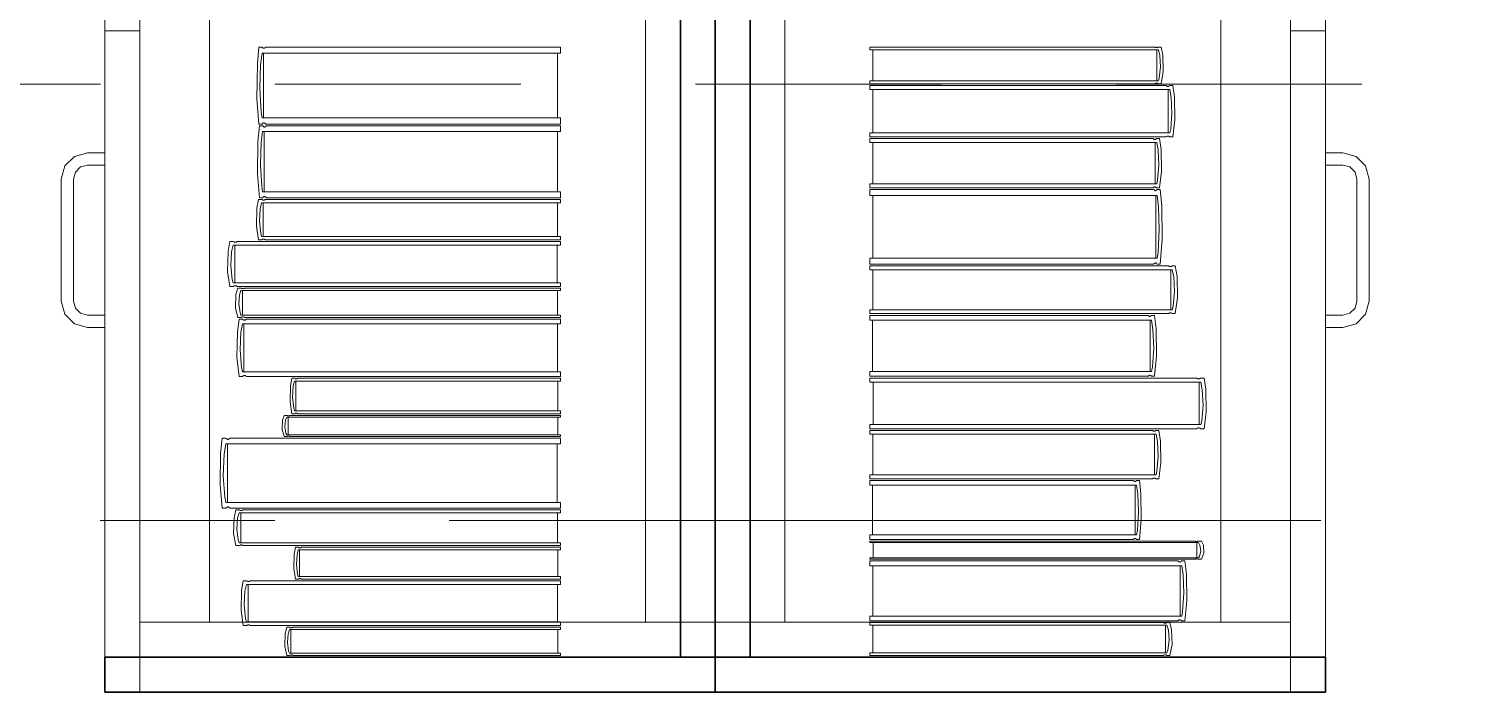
# Model space of a CAD drawing. Header units: inches. Extents: x -38 to 5698, y -33 to 92.
# Drawn here: x 105.304 to 106.133, y 29.852 to 30.232 of the extents above; entities that cross this region are included whole.
import ezdxf

# ---------------------------------------------------------------- set-up
doc = ezdxf.new("R2010")
doc.units = ezdxf.units.IN
doc.header["$MEASUREMENT"] = 0
doc.set_wipeout_variables(frame=1)
for name, pattern in [('Hidden Line', [0.195611, 0.141111, -0.0545]), ('Punto & Raya', [0.65, 0.5, -0.075, 0, -0.075]), ('Wipeout_Contour', [1, 0, -1])]:
    doc.linetypes.add(name, pattern=pattern)
for name, color, linetype in [('02 _ ARQ _ ALB _ Ejes Generales', 7, 'Continuous'), ('08 _ STR _ EXT _ 09 Vigas', 7, 'Continuous'), ('Interior - Mobiliario', 7, 'Continuous')]:
    doc.layers.add(name, color=color, linetype=linetype)

msp = doc.modelspace()

# ---------------------------------------------------------------- linework, layer by layer
at = {"layer": 'Interior - Mobiliario', "color": 175, "linetype": 'Continuous', "lineweight": 13}
for p, q in [((105.36804, 31.33165), (105.36804, 29.87165)), ((105.67804, 29.87165), (105.67804, 31.33165)), ((105.71804, 29.87165), (105.71804, 31.33165)), ((106.02804, 31.33165), (106.02804, 29.87165)), ((105.36804, 31.31165), (105.36804, 29.89165)), ((105.40804, 29.89165), (105.40804, 31.31165)), ((105.65804, 31.31165), (105.65804, 29.89165)), ((105.73804, 31.31165), (105.73804, 29.89165)), ((105.98804, 29.89165), (105.98804, 31.31165)), ((106.02804, 31.31165), (106.02804, 29.89165)), ((105.34804, 30.23065), (105.36804, 30.23065)), ((106.04804, 30.23065), (106.02804, 30.23065)), ((105.43642, 30.22127), (105.43547, 30.21158)), ((105.4383, 30.22127), (105.43642, 30.22127)), ((105.43735, 30.21112), (105.43815, 30.21774)), ((105.43815, 30.21774), (105.60938, 30.21774)), ((105.43839, 30.2211), (105.4383, 30.22127)), ((105.43861, 30.22083), (105.43839, 30.2211)), ((105.43885, 30.22065), (105.43861, 30.22083)), ((105.4391, 30.22055), (105.43885, 30.22065)), ((105.43901, 30.21774), (105.43901, 30.18062)), ((105.43935, 30.22054), (105.4391, 30.22055)), ((105.43961, 30.22062), (105.43935, 30.22054)), ((105.43985, 30.22078), (105.43961, 30.22062)), ((105.44007, 30.22104), (105.43985, 30.22078)), ((105.44021, 30.22127), (105.44007, 30.22104)), ((105.60938, 30.22127), (105.44021, 30.22127)), ((105.60765, 30.18062), (105.60765, 30.21774)), ((105.60938, 30.21774), (105.60938, 30.22127)), ((105.7867, 30.21959), (105.7867, 30.22127)), ((105.7867, 30.22127), (105.95016, 30.22127)), ((105.95216, 30.21959), (105.7867, 30.21959)), ((105.78837, 30.20191), (105.78837, 30.21959)), ((105.95016, 30.22127), (105.9503, 30.22116)), ((105.9503, 30.22116), (105.95051, 30.22104)), ((105.95051, 30.22104), (105.95074, 30.22096)), ((105.95074, 30.22096), (105.95099, 30.22092)), ((105.95099, 30.22092), (105.95123, 30.22093)), ((105.95123, 30.22093), (105.95148, 30.22098)), ((105.95132, 30.21959), (105.95132, 30.20191)), ((105.95148, 30.22098), (105.95171, 30.22106)), ((105.95171, 30.22106), (105.95192, 30.22119)), ((105.95192, 30.22119), (105.95201, 30.22127)), ((105.95201, 30.22127), (105.95383, 30.22127)), ((105.95292, 30.21644), (105.95216, 30.21959)), ((105.95383, 30.22127), (105.95474, 30.21666)), ((105.43547, 30.21158), (105.43526, 30.19182)), ((105.43691, 30.19752), (105.43735, 30.21112)), ((105.95265, 30.20351), (105.95335, 30.20996)), ((105.95335, 30.20996), (105.95292, 30.21644)), ((105.95474, 30.21666), (105.95495, 30.20725)), ((105.7867, 30.20023), (105.7867, 30.20191)), ((105.7867, 30.20191), (105.95216, 30.20191)), ((105.95016, 30.20023), (105.7867, 30.20023)), ((105.95025, 30.20031), (105.95016, 30.20023)), ((105.95046, 30.20044), (105.95025, 30.20031)), ((105.95069, 30.20053), (105.95046, 30.20044)), ((105.95093, 30.20058), (105.95069, 30.20053)), ((105.95118, 30.20058), (105.95093, 30.20058)), ((105.95142, 30.20054), (105.95118, 30.20058)), ((105.95166, 30.20046), (105.95142, 30.20054)), ((105.95187, 30.20034), (105.95166, 30.20046)), ((105.95201, 30.20023), (105.95187, 30.20034)), ((105.95383, 30.20023), (105.95201, 30.20023)), ((105.95216, 30.20191), (105.95265, 30.20351)), ((105.95495, 30.20725), (105.95383, 30.20023)), ((105.43763, 30.18398), (105.43691, 30.19752)), ((105.7867, 30.19688), (105.7867, 30.19923)), ((105.7867, 30.19923), (105.95664, 30.19923)), ((105.95871, 30.19688), (105.7867, 30.19688)), ((105.78843, 30.17214), (105.78843, 30.19688)), ((105.95664, 30.19923), (105.95678, 30.19907)), ((105.95678, 30.19907), (105.957, 30.19891)), ((105.957, 30.19891), (105.95725, 30.19879)), ((105.95725, 30.19879), (105.9575, 30.19874)), ((105.9575, 30.19874), (105.95776, 30.19875)), ((105.95776, 30.19875), (105.95801, 30.19881)), ((105.95784, 30.19688), (105.95784, 30.17214)), ((105.95801, 30.19881), (105.95825, 30.19894)), ((105.95825, 30.19894), (105.95847, 30.19912)), ((105.95847, 30.19912), (105.95856, 30.19923)), ((105.95856, 30.19923), (105.96045, 30.19923)), ((105.95951, 30.19247), (105.95871, 30.19688)), ((105.95995, 30.1834), (105.95951, 30.19247)), ((105.96045, 30.19923), (105.9614, 30.19277)), ((105.9614, 30.19277), (105.96162, 30.1796)), ((105.43526, 30.19182), (105.43642, 30.17709)), ((105.43815, 30.18062), (105.43763, 30.18398)), ((105.43676, 30.17609), (105.43582, 30.16706)), ((105.43642, 30.17709), (105.4383, 30.17709)), ((105.43864, 30.17609), (105.43676, 30.17609)), ((105.60938, 30.18062), (105.43815, 30.18062)), ((105.4383, 30.17709), (105.43844, 30.17733)), ((105.43844, 30.17733), (105.43866, 30.17758)), ((105.43874, 30.17593), (105.43864, 30.17609)), ((105.43866, 30.17758), (105.4389, 30.17775)), ((105.43895, 30.17568), (105.43874, 30.17593)), ((105.4389, 30.17775), (105.43916, 30.17783)), ((105.43919, 30.17551), (105.43895, 30.17568)), ((105.43916, 30.17783), (105.43941, 30.17782)), ((105.43944, 30.17541), (105.43919, 30.17551)), ((105.43941, 30.17782), (105.43966, 30.17772)), ((105.4397, 30.1754), (105.43944, 30.17541)), ((105.43966, 30.17772), (105.4399, 30.17753)), ((105.43995, 30.17548), (105.4397, 30.1754)), ((105.4399, 30.17753), (105.44012, 30.17726)), ((105.44019, 30.17563), (105.43995, 30.17548)), ((105.44012, 30.17726), (105.44021, 30.17709)), ((105.44041, 30.17587), (105.44019, 30.17563)), ((105.44021, 30.17709), (105.60938, 30.17709)), ((105.44055, 30.17609), (105.44041, 30.17587)), ((105.60938, 30.17609), (105.44055, 30.17609)), ((105.60938, 30.17709), (105.60938, 30.18062)), ((105.60938, 30.1728), (105.60938, 30.17609)), ((105.95923, 30.17437), (105.95995, 30.1834)), ((105.96162, 30.1796), (105.96045, 30.16978)), ((105.43582, 30.16706), (105.43561, 30.14866)), ((105.4377, 30.16663), (105.43849, 30.1728)), ((105.43849, 30.1728), (105.60938, 30.1728)), ((105.43935, 30.1728), (105.43935, 30.13822)), ((105.60766, 30.13822), (105.60766, 30.1728)), ((105.7867, 30.16978), (105.7867, 30.17214)), ((105.7867, 30.17214), (105.95871, 30.17214)), ((105.95664, 30.16978), (105.7867, 30.16978)), ((105.7867, 30.16653), (105.7867, 30.16878)), ((105.7867, 30.16878), (105.94924, 30.16878)), ((105.94924, 30.16878), (105.94938, 30.16863)), ((105.94938, 30.16863), (105.9496, 30.16847)), ((105.9496, 30.16847), (105.94983, 30.16836)), ((105.94983, 30.16836), (105.95007, 30.16831)), ((105.95007, 30.16831), (105.95031, 30.16832)), ((105.95031, 30.16832), (105.95055, 30.16838)), ((105.95055, 30.16838), (105.95078, 30.1685)), ((105.95078, 30.1685), (105.95099, 30.16867)), ((105.95099, 30.16867), (105.95109, 30.16878)), ((105.95109, 30.16878), (105.95289, 30.16878)), ((105.95289, 30.16878), (105.9538, 30.1626)), ((105.95673, 30.1699), (105.95664, 30.16978)), ((105.95695, 30.17007), (105.95673, 30.1699)), ((105.95719, 30.1702), (105.95695, 30.17007)), ((105.95744, 30.17027), (105.95719, 30.1702)), ((105.9577, 30.17027), (105.95744, 30.17027)), ((105.95795, 30.17022), (105.9577, 30.17027)), ((105.95819, 30.17011), (105.95795, 30.17022)), ((105.95842, 30.16994), (105.95819, 30.17011)), ((105.95856, 30.16978), (105.95842, 30.16994)), ((105.96045, 30.16978), (105.95856, 30.16978)), ((105.95871, 30.17214), (105.95923, 30.17437)), ((105.33804, 30.16065), (105.33054, 30.15864)), ((105.34804, 30.16065), (105.33804, 30.16065)), ((105.34804, 30.15365), (105.34804, 30.16065)), ((105.43726, 30.15396), (105.4377, 30.16663)), ((105.95123, 30.16653), (105.7867, 30.16653)), ((105.78836, 30.14287), (105.78836, 30.16653)), ((105.9504, 30.16653), (105.9504, 30.14287)), ((105.95199, 30.16231), (105.95123, 30.16653)), ((105.95242, 30.15364), (105.95199, 30.16231)), ((105.9538, 30.1626), (105.95401, 30.15001)), ((106.04804, 30.16065), (106.05804, 30.16065)), ((106.04804, 30.15365), (106.04804, 30.16065)), ((106.05804, 30.16065), (106.06554, 30.15864)), ((105.32505, 30.15315), (105.32304, 30.14565)), ((105.33054, 30.15864), (105.32505, 30.15315)), ((105.33111, 30.14965), (105.33404, 30.15258)), ((105.33404, 30.15258), (105.33804, 30.15365)), ((105.33804, 30.15365), (105.34804, 30.15365)), ((105.43798, 30.14135), (105.43726, 30.15396)), ((105.95172, 30.14501), (105.95242, 30.15364)), ((106.05804, 30.15365), (106.04804, 30.15365)), ((106.06204, 30.15258), (106.05804, 30.15365)), ((106.06497, 30.14965), (106.06204, 30.15258)), ((106.06554, 30.15864), (106.07103, 30.15315)), ((106.07103, 30.15315), (106.07304, 30.14565)), ((105.32304, 30.14565), (105.32304, 30.07565)), ((105.33004, 30.14565), (105.33111, 30.14965)), ((105.33004, 30.07565), (105.33004, 30.14565)), ((105.43561, 30.14866), (105.43676, 30.13493)), ((105.7867, 30.14062), (105.7867, 30.14287)), ((105.7867, 30.14287), (105.95123, 30.14287)), ((105.95123, 30.14287), (105.95172, 30.14501)), ((105.95401, 30.15001), (105.95289, 30.14062)), ((106.06604, 30.14565), (106.06497, 30.14965)), ((106.06604, 30.07565), (106.06604, 30.14565)), ((106.07304, 30.14565), (106.07304, 30.07565)), ((105.43618, 30.13393), (105.43523, 30.12887)), ((105.43806, 30.13393), (105.43618, 30.13393)), ((105.43676, 30.13493), (105.43864, 30.13493)), ((105.43849, 30.13822), (105.43798, 30.14135)), ((105.43815, 30.13384), (105.43806, 30.13393)), ((105.43837, 30.1337), (105.43815, 30.13384)), ((105.60938, 30.13822), (105.43849, 30.13822)), ((105.43864, 30.13493), (105.43878, 30.13515)), ((105.43878, 30.13515), (105.43901, 30.13539)), ((105.43901, 30.13539), (105.43925, 30.13554)), ((105.43925, 30.13554), (105.4395, 30.13562)), ((105.4395, 30.13562), (105.43975, 30.13561)), ((105.43975, 30.13561), (105.44, 30.13552)), ((105.43998, 30.13393), (105.43984, 30.13381)), ((105.60938, 30.13393), (105.43998, 30.13393)), ((105.44, 30.13552), (105.44024, 30.13534)), ((105.44024, 30.13534), (105.44046, 30.13509)), ((105.44046, 30.13509), (105.44055, 30.13493)), ((105.44055, 30.13493), (105.60938, 30.13493)), ((105.60938, 30.13493), (105.60938, 30.13822)), ((105.60938, 30.13208), (105.60938, 30.13393)), ((105.94924, 30.14062), (105.7867, 30.14062)), ((105.7867, 30.1362), (105.7867, 30.13962)), ((105.7867, 30.13962), (105.94954, 30.13962)), ((105.95153, 30.1362), (105.7867, 30.1362)), ((105.78836, 30.10029), (105.78836, 30.1362)), ((105.94934, 30.14073), (105.94924, 30.14062)), ((105.94955, 30.1409), (105.94934, 30.14073)), ((105.94954, 30.13962), (105.94968, 30.13939)), ((105.94977, 30.14102), (105.94955, 30.1409)), ((105.94968, 30.13939), (105.94989, 30.13914)), ((105.95001, 30.14108), (105.94977, 30.14102)), ((105.94989, 30.13914), (105.95012, 30.13898)), ((105.95026, 30.14109), (105.95001, 30.14108)), ((105.95012, 30.13898), (105.95037, 30.1389)), ((105.9505, 30.14104), (105.95026, 30.14109)), ((105.95037, 30.1389), (105.95061, 30.13891)), ((105.95073, 30.14093), (105.9505, 30.14104)), ((105.95061, 30.13891), (105.95085, 30.13901)), ((105.9507, 30.1362), (105.9507, 30.10029)), ((105.95095, 30.14077), (105.95073, 30.14093)), ((105.95085, 30.13901), (105.95108, 30.13919)), ((105.95109, 30.14062), (105.95095, 30.14077)), ((105.95108, 30.13919), (105.95129, 30.13945)), ((105.95289, 30.14062), (105.95109, 30.14062)), ((105.95129, 30.13945), (105.95138, 30.13962)), ((105.95138, 30.13962), (105.95319, 30.13962)), ((105.95229, 30.1298), (105.95153, 30.1362)), ((105.95319, 30.13962), (105.95411, 30.13024)), ((105.43523, 30.12887), (105.43501, 30.11854)), ((105.43667, 30.12152), (105.43711, 30.12863)), ((105.43711, 30.12863), (105.43791, 30.13208)), ((105.43791, 30.13208), (105.60938, 30.13208)), ((105.43861, 30.1336), (105.43837, 30.1337)), ((105.43886, 30.13355), (105.43861, 30.1336)), ((105.43877, 30.13208), (105.43877, 30.11269)), ((105.43912, 30.13355), (105.43886, 30.13355)), ((105.43937, 30.13359), (105.43912, 30.13355)), ((105.43961, 30.13368), (105.43937, 30.13359)), ((105.43984, 30.13381), (105.43961, 30.13368)), ((105.60765, 30.11269), (105.60765, 30.13208)), ((105.95272, 30.11664), (105.95229, 30.1298)), ((105.95411, 30.13024), (105.95431, 30.11113)), ((105.43501, 30.11854), (105.43618, 30.11084)), ((105.43739, 30.11444), (105.43667, 30.12152)), ((105.41968, 30.10984), (105.41865, 30.10419)), ((105.42175, 30.10984), (105.41968, 30.10984)), ((105.42185, 30.10974), (105.42175, 30.10984)), ((105.42209, 30.10958), (105.42185, 30.10974)), ((105.42235, 30.10947), (105.42209, 30.10958)), ((105.42263, 30.10942), (105.42235, 30.10947)), ((105.42291, 30.10941), (105.42263, 30.10942)), ((105.42318, 30.10946), (105.42291, 30.10941)), ((105.42345, 30.10955), (105.42318, 30.10946)), ((105.42369, 30.1097), (105.42345, 30.10955)), ((105.42385, 30.10984), (105.42369, 30.1097)), ((105.60938, 30.10984), (105.42385, 30.10984)), ((105.43618, 30.11084), (105.43806, 30.11084)), ((105.43791, 30.11269), (105.43739, 30.11444)), ((105.60938, 30.11269), (105.43791, 30.11269)), ((105.43806, 30.11084), (105.4382, 30.11096)), ((105.4382, 30.11096), (105.43843, 30.1111)), ((105.43843, 30.1111), (105.43867, 30.11118)), ((105.43867, 30.11118), (105.43892, 30.11123)), ((105.43892, 30.11123), (105.43917, 30.11122)), ((105.43917, 30.11122), (105.43942, 30.11117)), ((105.43942, 30.11117), (105.43966, 30.11107)), ((105.43966, 30.11107), (105.43988, 30.11093)), ((105.43988, 30.11093), (105.43998, 30.11084)), ((105.43998, 30.11084), (105.60938, 30.11084)), ((105.60938, 30.11084), (105.60938, 30.11269)), ((105.60938, 30.10778), (105.60938, 30.10984)), ((105.95202, 30.10354), (105.95272, 30.11664)), ((105.95431, 30.11113), (105.95319, 30.09687)), ((105.41865, 30.10419), (105.41841, 30.09268)), ((105.42023, 30.096), (105.42071, 30.10392)), ((105.42071, 30.10392), (105.42158, 30.10778)), ((105.42158, 30.10778), (105.60938, 30.10778)), ((105.42253, 30.10778), (105.42253, 30.08616)), ((105.60749, 30.08616), (105.60749, 30.10778)), ((105.95153, 30.10029), (105.95202, 30.10354)), ((105.41841, 30.09268), (105.41968, 30.0841)), ((105.42102, 30.08811), (105.42023, 30.096)), ((105.7867, 30.09687), (105.7867, 30.10029)), ((105.7867, 30.10029), (105.95153, 30.10029)), ((105.94954, 30.09687), (105.7867, 30.09687)), ((105.7867, 30.09368), (105.7867, 30.09587)), ((105.7867, 30.09587), (105.95805, 30.09587)), ((105.96014, 30.09368), (105.7867, 30.09368)), ((105.78845, 30.07069), (105.78845, 30.09368)), ((105.94963, 30.09704), (105.94954, 30.09687)), ((105.94984, 30.0973), (105.94963, 30.09704)), ((105.95007, 30.09748), (105.94984, 30.0973)), ((105.95031, 30.09758), (105.95007, 30.09748)), ((105.95056, 30.09759), (105.95031, 30.09758)), ((105.9508, 30.09751), (105.95056, 30.09759)), ((105.95103, 30.09735), (105.9508, 30.09751)), ((105.95125, 30.0971), (105.95103, 30.09735)), ((105.95138, 30.09687), (105.95125, 30.0971)), ((105.95319, 30.09687), (105.95138, 30.09687)), ((105.95805, 30.09587), (105.9582, 30.09573)), ((105.9582, 30.09573), (105.95842, 30.09557)), ((105.95842, 30.09557), (105.95867, 30.09547)), ((105.95867, 30.09547), (105.95892, 30.09542)), ((105.95892, 30.09542), (105.95918, 30.09542)), ((105.95918, 30.09542), (105.95943, 30.09549)), ((105.95927, 30.09368), (105.95927, 30.07069)), ((105.95943, 30.09549), (105.95967, 30.0956)), ((105.95967, 30.0956), (105.9599, 30.09577)), ((105.9599, 30.09577), (105.95999, 30.09587)), ((105.95999, 30.09587), (105.9619, 30.09587)), ((105.96095, 30.08958), (105.96014, 30.09368)), ((105.9619, 30.09587), (105.96286, 30.08987)), ((105.42158, 30.08616), (105.42102, 30.08811)), ((105.60938, 30.08616), (105.42158, 30.08616)), ((105.42175, 30.0841), (105.4219, 30.08424)), ((105.4219, 30.08424), (105.42215, 30.08438)), ((105.42215, 30.08438), (105.42241, 30.08448)), ((105.42241, 30.08448), (105.42269, 30.08453)), ((105.42269, 30.08453), (105.42297, 30.08452)), ((105.42297, 30.08452), (105.42324, 30.08446)), ((105.42324, 30.08446), (105.4235, 30.08435)), ((105.4235, 30.08435), (105.42374, 30.0842)), ((105.42374, 30.0842), (105.42385, 30.0841)), ((105.60938, 30.0841), (105.60938, 30.08616)), ((105.9614, 30.08116), (105.96095, 30.08958)), ((105.96286, 30.08987), (105.96307, 30.07763)), ((105.41968, 30.0841), (105.42175, 30.0841)), ((105.42321, 30.07942), (105.42298, 30.07192)), ((105.42423, 30.0831), (105.42321, 30.07942)), ((105.42385, 30.0841), (105.60938, 30.0841)), ((105.42624, 30.0831), (105.42423, 30.0831)), ((105.42476, 30.07409), (105.42523, 30.07925)), ((105.42523, 30.07925), (105.42608, 30.08176)), ((105.42608, 30.08176), (105.60938, 30.08176)), ((105.42634, 30.08303), (105.42624, 30.0831)), ((105.42658, 30.08293), (105.42634, 30.08303)), ((105.42683, 30.08286), (105.42658, 30.08293)), ((105.4271, 30.08282), (105.42683, 30.08286)), ((105.427, 30.08176), (105.427, 30.06767)), ((105.42737, 30.08282), (105.4271, 30.08282)), ((105.42764, 30.08285), (105.42737, 30.08282)), ((105.4279, 30.08291), (105.42764, 30.08285)), ((105.42814, 30.08301), (105.4279, 30.08291)), ((105.42829, 30.0831), (105.42814, 30.08301)), ((105.60938, 30.0831), (105.42829, 30.0831)), ((105.60753, 30.06767), (105.60753, 30.08176)), ((105.60938, 30.08176), (105.60938, 30.0831)), ((105.96066, 30.07276), (105.9614, 30.08116)), ((105.96307, 30.07763), (105.9619, 30.0685)), ((105.32304, 30.07565), (105.32505, 30.06815)), ((105.32505, 30.06815), (105.33054, 30.06266)), ((105.33111, 30.07165), (105.33004, 30.07565)), ((105.33404, 30.06872), (105.33111, 30.07165)), ((105.33804, 30.06765), (105.33404, 30.06872)), ((105.34804, 30.06765), (105.33804, 30.06765)), ((105.34804, 30.06065), (105.34804, 30.06765)), ((105.42298, 30.07192), (105.42423, 30.06633)), ((105.42553, 30.06895), (105.42476, 30.07409)), ((105.42608, 30.06767), (105.42553, 30.06895)), ((105.60938, 30.06767), (105.42608, 30.06767)), ((105.60938, 30.06633), (105.60938, 30.06767)), ((105.7867, 30.0685), (105.7867, 30.07069)), ((105.7867, 30.07069), (105.96014, 30.07069)), ((105.95805, 30.0685), (105.7867, 30.0685)), ((105.95815, 30.0686), (105.95805, 30.0685)), ((105.95837, 30.06877), (105.95815, 30.0686)), ((105.95861, 30.06888), (105.95837, 30.06877)), ((105.95886, 30.06895), (105.95861, 30.06888)), ((105.95912, 30.06895), (105.95886, 30.06895)), ((105.95938, 30.0689), (105.95912, 30.06895)), ((105.95962, 30.0688), (105.95938, 30.0689)), ((105.95985, 30.06864), (105.95962, 30.0688)), ((105.95999, 30.0685), (105.95985, 30.06864)), ((105.9619, 30.0685), (105.95999, 30.0685)), ((105.96014, 30.07069), (105.96066, 30.07276)), ((106.04804, 30.06765), (106.05804, 30.06765)), ((106.04804, 30.06065), (106.04804, 30.06765)), ((106.05804, 30.06765), (106.06204, 30.06872)), ((106.06204, 30.06872), (106.06497, 30.07165)), ((106.06497, 30.07165), (106.06604, 30.07565)), ((106.07103, 30.06815), (106.06554, 30.06266)), ((106.07304, 30.07565), (106.07103, 30.06815)), ((105.33054, 30.06266), (105.33804, 30.06065)), ((105.33804, 30.06065), (105.34804, 30.06065)), ((105.42504, 30.06533), (105.42403, 30.05814)), ((105.42423, 30.06633), (105.42624, 30.06633)), ((105.42705, 30.06533), (105.42504, 30.06533)), ((105.42604, 30.0578), (105.42688, 30.06271)), ((105.42624, 30.06633), (105.42639, 30.06642)), ((105.42639, 30.06642), (105.42663, 30.06652)), ((105.42663, 30.06652), (105.42689, 30.06658)), ((105.42688, 30.06271), (105.60938, 30.06271)), ((105.42689, 30.06658), (105.42716, 30.06661)), ((105.42715, 30.06521), (105.42705, 30.06533)), ((105.42738, 30.06501), (105.42715, 30.06521)), ((105.42716, 30.06661), (105.42743, 30.06661)), ((105.42763, 30.06487), (105.42738, 30.06501)), ((105.42743, 30.06661), (105.4277, 30.06657)), ((105.4279, 30.06479), (105.42763, 30.06487)), ((105.4277, 30.06657), (105.42795, 30.0665)), ((105.42781, 30.06271), (105.42781, 30.03516)), ((105.42817, 30.06478), (105.4279, 30.06479)), ((105.42795, 30.0665), (105.42819, 30.0664)), ((105.42844, 30.06484), (105.42817, 30.06478)), ((105.42819, 30.0664), (105.42829, 30.06633)), ((105.42829, 30.06633), (105.60938, 30.06633)), ((105.4287, 30.06497), (105.42844, 30.06484)), ((105.42894, 30.06516), (105.4287, 30.06497)), ((105.42909, 30.06533), (105.42894, 30.06516)), ((105.60938, 30.06533), (105.42909, 30.06533)), ((105.60754, 30.03516), (105.60754, 30.06271)), ((105.60938, 30.06271), (105.60938, 30.06533)), ((105.7867, 30.0647), (105.7867, 30.0675)), ((105.7867, 30.0675), (105.94636, 30.0675)), ((105.94831, 30.0647), (105.7867, 30.0647)), ((105.78833, 30.03538), (105.78833, 30.0647)), ((105.94636, 30.0675), (105.94649, 30.06731)), ((105.94649, 30.06731), (105.94671, 30.06711)), ((105.94671, 30.06711), (105.94693, 30.06698)), ((105.94693, 30.06698), (105.94717, 30.06691)), ((105.94717, 30.06691), (105.94741, 30.06692)), ((105.94741, 30.06692), (105.94765, 30.067)), ((105.94749, 30.0647), (105.94749, 30.03538)), ((105.94765, 30.067), (105.94787, 30.06715)), ((105.94787, 30.06715), (105.94808, 30.06736)), ((105.94808, 30.06736), (105.94817, 30.0675)), ((105.94817, 30.0675), (105.94994, 30.0675)), ((105.94906, 30.05947), (105.94831, 30.0647)), ((105.94948, 30.04873), (105.94906, 30.05947)), ((105.94994, 30.0675), (105.95084, 30.05984)), ((105.95084, 30.05984), (105.95104, 30.04423)), ((106.05804, 30.06065), (106.04804, 30.06065)), ((106.06554, 30.06266), (106.05804, 30.06065)), ((105.42403, 30.05814), (105.4238, 30.04347)), ((105.42557, 30.0477), (105.42604, 30.0578)), ((105.4238, 30.04347), (105.42504, 30.03253)), ((105.42634, 30.03765), (105.42557, 30.0477)), ((105.9488, 30.03803), (105.94948, 30.04873)), ((105.95104, 30.04423), (105.94994, 30.03259)), ((105.42688, 30.03516), (105.42634, 30.03765)), ((105.60938, 30.03516), (105.42688, 30.03516)), ((105.60938, 30.03253), (105.60938, 30.03516)), ((105.7867, 30.03259), (105.7867, 30.03538)), ((105.7867, 30.03538), (105.94831, 30.03538)), ((105.94831, 30.03538), (105.9488, 30.03803)), ((105.42504, 30.03253), (105.42705, 30.03253)), ((105.42705, 30.03253), (105.4272, 30.03271)), ((105.4272, 30.03271), (105.42744, 30.0329)), ((105.42744, 30.0329), (105.42769, 30.03302)), ((105.42769, 30.03302), (105.42796, 30.03308)), ((105.42796, 30.03308), (105.42823, 30.03307)), ((105.42823, 30.03307), (105.4285, 30.033)), ((105.4285, 30.033), (105.42875, 30.03286)), ((105.42875, 30.03286), (105.42898, 30.03266)), ((105.42898, 30.03266), (105.42909, 30.03253)), ((105.42909, 30.03253), (105.60938, 30.03253)), ((105.45443, 30.02706), (105.45423, 30.01795)), ((105.45527, 30.03153), (105.45443, 30.02706)), ((105.45694, 30.03153), (105.45527, 30.03153)), ((105.45571, 30.02058), (105.4561, 30.02685)), ((105.4561, 30.02685), (105.45681, 30.0299)), ((105.45681, 30.0299), (105.60938, 30.0299)), ((105.45703, 30.03145), (105.45694, 30.03153)), ((105.45722, 30.03133), (105.45703, 30.03145)), ((105.45744, 30.03124), (105.45722, 30.03133)), ((105.45766, 30.0312), (105.45744, 30.03124)), ((105.45758, 30.0299), (105.45758, 30.01279)), ((105.45789, 30.03119), (105.45766, 30.0312)), ((105.45811, 30.03123), (105.45789, 30.03119)), ((105.45833, 30.03131), (105.45811, 30.03123)), ((105.45852, 30.03142), (105.45833, 30.03131)), ((105.45865, 30.03153), (105.45852, 30.03142)), ((105.60938, 30.03153), (105.45865, 30.03153)), ((105.60784, 30.01279), (105.60784, 30.0299)), ((105.60938, 30.0299), (105.60938, 30.03153)), ((105.94636, 30.03259), (105.7867, 30.03259)), ((105.7867, 30.02927), (105.7867, 30.03159)), ((105.7867, 30.03159), (105.97419, 30.03159)), ((105.97648, 30.02927), (105.7867, 30.02927)), ((105.78861, 30.0049), (105.78861, 30.02927)), ((105.94645, 30.03272), (105.94636, 30.03259)), ((105.94666, 30.03293), (105.94645, 30.03272)), ((105.94688, 30.03308), (105.94666, 30.03293)), ((105.94712, 30.03316), (105.94688, 30.03308)), ((105.94736, 30.03317), (105.94712, 30.03316)), ((105.9476, 30.03311), (105.94736, 30.03317)), ((105.94782, 30.03297), (105.9476, 30.03311)), ((105.94803, 30.03277), (105.94782, 30.03297)), ((105.94817, 30.03259), (105.94803, 30.03277)), ((105.94994, 30.03259), (105.94817, 30.03259)), ((105.97419, 30.03159), (105.97435, 30.03143)), ((105.97435, 30.03143), (105.97459, 30.03127)), ((105.97459, 30.03127), (105.97486, 30.03115)), ((105.97486, 30.03115), (105.97514, 30.0311)), ((105.97514, 30.0311), (105.97542, 30.03111)), ((105.97542, 30.03111), (105.9757, 30.03117)), ((105.97552, 30.02927), (105.97552, 30.0049)), ((105.9757, 30.03117), (105.97596, 30.0313)), ((105.97596, 30.0313), (105.97621, 30.03147)), ((105.97621, 30.03147), (105.97631, 30.03159)), ((105.97631, 30.03159), (105.9784, 30.03159)), ((105.97736, 30.02492), (105.97648, 30.02927)), ((105.9784, 30.03159), (105.97944, 30.02523)), ((105.45423, 30.01795), (105.45527, 30.01116)), ((105.45635, 30.01433), (105.45571, 30.02058)), ((105.97785, 30.016), (105.97736, 30.02492)), ((105.97944, 30.02523), (105.97968, 30.01226)), ((105.45076, 30.01016), (105.44989, 30.00751)), ((105.45248, 30.01016), (105.45076, 30.01016)), ((105.45257, 30.01011), (105.45248, 30.01016)), ((105.45277, 30.01004), (105.45257, 30.01011)), ((105.45299, 30.00998), (105.45277, 30.01004)), ((105.45322, 30.00996), (105.45299, 30.00998)), ((105.45345, 30.00995), (105.45322, 30.00996)), ((105.45368, 30.00998), (105.45345, 30.00995)), ((105.4539, 30.01002), (105.45368, 30.00998)), ((105.45411, 30.01009), (105.4539, 30.01002)), ((105.45424, 30.01016), (105.45411, 30.01009)), ((105.60938, 30.01016), (105.45424, 30.01016)), ((105.45527, 30.01116), (105.45694, 30.01116)), ((105.45681, 30.01279), (105.45635, 30.01433)), ((105.60938, 30.01279), (105.45681, 30.01279)), ((105.45694, 30.01116), (105.45707, 30.01126)), ((105.45707, 30.01126), (105.45727, 30.01138)), ((105.45727, 30.01138), (105.45748, 30.01146)), ((105.45748, 30.01146), (105.45771, 30.0115)), ((105.45771, 30.0115), (105.45794, 30.01149)), ((105.45794, 30.01149), (105.45816, 30.01144)), ((105.45816, 30.01144), (105.45837, 30.01136)), ((105.45837, 30.01136), (105.45856, 30.01123)), ((105.45856, 30.01123), (105.45865, 30.01116)), ((105.45865, 30.01116), (105.60938, 30.01116)), ((105.60938, 30.01116), (105.60938, 30.01279)), ((105.60938, 30.00919), (105.60938, 30.01016)), ((105.97705, 30.0071), (105.97785, 30.016)), ((105.97968, 30.01226), (105.9784, 30.00258)), ((105.44989, 30.00751), (105.44969, 30.00213)), ((105.44969, 30.00213), (105.45076, 29.99812)), ((105.45121, 30.00368), (105.45161, 30.00739)), ((105.45187, 29.99999), (105.45121, 30.00368)), ((105.45161, 30.00739), (105.45234, 30.00919)), ((105.45234, 30.00919), (105.60938, 30.00919)), ((105.45314, 30.00919), (105.45314, 29.99908)), ((105.6078, 29.99908), (105.6078, 30.00919)), ((105.7867, 30.00258), (105.7867, 30.0049)), ((105.7867, 30.0049), (105.97648, 30.0049)), ((105.97419, 30.00258), (105.7867, 30.00258)), ((105.7867, 29.99937), (105.7867, 30.00158)), ((105.7867, 30.00158), (105.94887, 30.00158)), ((105.94887, 30.00158), (105.94901, 30.00144)), ((105.94901, 30.00144), (105.94922, 30.00128)), ((105.94922, 30.00128), (105.94945, 30.00117)), ((105.95018, 30.00119), (105.95041, 30.00131)), ((105.95041, 30.00131), (105.95062, 30.00148)), ((105.95062, 30.00148), (105.95071, 30.00158)), ((105.95071, 30.00158), (105.95251, 30.00158)), ((105.95251, 30.00158), (105.95342, 29.9955)), ((105.9743, 30.0027), (105.97419, 30.00258)), ((105.97454, 30.00287), (105.9743, 30.0027)), ((105.9748, 30.003), (105.97454, 30.00287)), ((105.97508, 30.00306), (105.9748, 30.003)), ((105.97536, 30.00307), (105.97508, 30.00306)), ((105.97564, 30.00302), (105.97536, 30.00307)), ((105.97591, 30.00291), (105.97564, 30.00302)), ((105.97615, 30.00274), (105.97591, 30.00291)), ((105.97631, 30.00258), (105.97615, 30.00274)), ((105.9784, 30.00258), (105.97631, 30.00258)), ((105.97648, 30.0049), (105.97705, 30.0071)), ((105.41537, 29.99712), (105.41431, 29.98833)), ((105.41748, 29.99712), (105.41537, 29.99712)), ((105.41642, 29.98791), (105.41731, 29.99391)), ((105.41731, 29.99391), (105.60938, 29.99391)), ((105.41759, 29.99696), (105.41748, 29.99712)), ((105.41783, 29.99672), (105.41759, 29.99696)), ((105.4181, 29.99655), (105.41783, 29.99672)), ((105.41838, 29.99646), (105.4181, 29.99655)), ((105.41828, 29.99391), (105.41828, 29.96027)), ((105.41867, 29.99645), (105.41838, 29.99646)), ((105.41895, 29.99652), (105.41867, 29.99645)), ((105.41922, 29.99667), (105.41895, 29.99652)), ((105.41947, 29.9969), (105.41922, 29.99667)), ((105.41963, 29.99712), (105.41947, 29.9969)), ((105.60938, 29.99712), (105.41963, 29.99712)), ((105.45076, 29.99812), (105.45248, 29.99812)), ((105.45234, 29.99908), (105.45187, 29.99999)), ((105.60938, 29.99908), (105.45234, 29.99908)), ((105.45248, 29.99812), (105.45261, 29.99818)), ((105.45261, 29.99818), (105.45282, 29.99825)), ((105.45282, 29.99825), (105.45304, 29.9983)), ((105.45304, 29.9983), (105.45327, 29.99832)), ((105.45327, 29.99832), (105.4535, 29.99832)), ((105.4535, 29.99832), (105.45373, 29.99829)), ((105.45373, 29.99829), (105.45395, 29.99824)), ((105.45395, 29.99824), (105.45415, 29.99816)), ((105.45415, 29.99816), (105.45424, 29.99812)), ((105.45424, 29.99812), (105.60938, 29.99812)), ((105.60744, 29.96027), (105.60744, 29.99391)), ((105.60938, 29.99812), (105.60938, 29.99908)), ((105.60938, 29.99391), (105.60938, 29.99712)), ((105.95085, 29.99937), (105.7867, 29.99937)), ((105.78835, 29.97607), (105.78835, 29.99937)), ((105.94945, 30.00117), (105.94969, 30.00112)), ((105.94969, 30.00112), (105.94994, 30.00113)), ((105.94994, 30.00113), (105.95018, 30.00119)), ((105.95002, 29.99937), (105.95002, 29.97607)), ((105.95161, 29.99521), (105.95085, 29.99937)), ((105.95204, 29.98667), (105.95161, 29.99521)), ((105.95342, 29.9955), (105.95362, 29.9831)), ((105.41431, 29.98833), (105.41407, 29.97042)), ((105.41593, 29.97559), (105.41642, 29.98791)), ((105.95134, 29.97817), (105.95204, 29.98667)), ((105.95085, 29.97607), (105.95134, 29.97817)), ((105.95362, 29.9831), (105.95251, 29.97385)), ((105.41407, 29.97042), (105.41537, 29.95706)), ((105.41674, 29.96331), (105.41593, 29.97559)), ((105.7867, 29.97385), (105.7867, 29.97607)), ((105.7867, 29.97607), (105.95085, 29.97607)), ((105.94887, 29.97385), (105.7867, 29.97385)), ((105.7867, 29.97015), (105.7867, 29.97285)), ((105.7867, 29.97285), (105.93787, 29.97285)), ((105.93972, 29.97015), (105.7867, 29.97015)), ((105.78824, 29.94184), (105.78824, 29.97015)), ((105.93787, 29.97285), (105.938, 29.97267)), ((105.938, 29.97267), (105.9382, 29.97247)), ((105.9382, 29.97247), (105.93841, 29.97235)), ((105.93841, 29.97235), (105.93864, 29.97228)), ((105.93864, 29.97228), (105.93887, 29.97229)), ((105.93887, 29.97229), (105.93909, 29.97237)), ((105.93894, 29.97015), (105.93894, 29.94184)), ((105.93909, 29.97237), (105.9393, 29.97251)), ((105.9393, 29.97251), (105.9395, 29.97272)), ((105.9395, 29.97272), (105.93958, 29.97285)), ((105.93958, 29.97285), (105.94126, 29.97285)), ((105.94043, 29.9651), (105.93972, 29.97015)), ((105.94126, 29.97285), (105.94211, 29.96546)), ((105.94896, 29.97396), (105.94887, 29.97385)), ((105.94917, 29.97412), (105.94896, 29.97396)), ((105.9494, 29.97424), (105.94917, 29.97412)), ((105.94964, 29.97431), (105.9494, 29.97424)), ((105.94989, 29.97431), (105.94964, 29.97431)), ((105.95013, 29.97426), (105.94989, 29.97431)), ((105.95036, 29.97416), (105.95013, 29.97426)), ((105.95057, 29.974), (105.95036, 29.97416)), ((105.95071, 29.97385), (105.95057, 29.974)), ((105.95251, 29.97385), (105.95071, 29.97385)), ((105.41731, 29.96027), (105.41674, 29.96331)), ((105.60938, 29.96027), (105.41731, 29.96027)), ((105.60938, 29.95706), (105.60938, 29.96027)), ((105.94082, 29.95473), (105.94043, 29.9651)), ((105.94211, 29.96546), (105.9423, 29.95038)), ((105.41537, 29.95706), (105.41748, 29.95706)), ((105.41748, 29.95706), (105.41764, 29.95728)), ((105.41764, 29.95728), (105.41789, 29.95751)), ((105.41789, 29.95751), (105.41816, 29.95766)), ((105.41816, 29.95766), (105.41844, 29.95773)), ((105.41844, 29.95773), (105.41873, 29.95772)), ((105.41873, 29.95772), (105.41901, 29.95763)), ((105.41901, 29.95763), (105.41928, 29.95746)), ((105.41928, 29.95746), (105.41952, 29.95722)), ((105.41952, 29.95722), (105.41963, 29.95706)), ((105.41963, 29.95706), (105.60938, 29.95706)), ((105.42212, 29.95158), (105.42189, 29.94243)), ((105.42314, 29.95606), (105.42212, 29.95158)), ((105.42517, 29.95606), (105.42314, 29.95606)), ((105.42415, 29.95136), (105.425, 29.95443)), ((105.425, 29.95443), (105.60938, 29.95443)), ((105.42527, 29.95598), (105.42517, 29.95606)), ((105.42551, 29.95586), (105.42527, 29.95598)), ((105.42576, 29.95577), (105.42551, 29.95586)), ((105.42603, 29.95573), (105.42576, 29.95577)), ((105.42594, 29.95443), (105.42594, 29.93725)), ((105.42631, 29.95572), (105.42603, 29.95573)), ((105.42658, 29.95576), (105.42631, 29.95572)), ((105.42684, 29.95584), (105.42658, 29.95576)), ((105.42708, 29.95595), (105.42684, 29.95584)), ((105.42723, 29.95606), (105.42708, 29.95595)), ((105.60938, 29.95606), (105.42723, 29.95606)), ((105.60752, 29.93725), (105.60752, 29.95443)), ((105.60938, 29.95443), (105.60938, 29.95606)), ((105.94018, 29.9444), (105.94082, 29.95473)), ((105.42367, 29.94507), (105.42415, 29.95136)), ((105.42445, 29.9388), (105.42367, 29.94507)), ((105.93972, 29.94184), (105.94018, 29.9444)), ((105.9423, 29.95038), (105.94126, 29.93914)), ((105.42189, 29.94243), (105.42314, 29.93561)), ((105.42314, 29.93561), (105.42517, 29.93561)), ((105.425, 29.93725), (105.42445, 29.9388)), ((105.60938, 29.93725), (105.425, 29.93725)), ((105.42517, 29.93561), (105.42532, 29.93572)), ((105.42532, 29.93572), (105.42556, 29.93584)), ((105.42556, 29.93584), (105.42582, 29.93592)), ((105.42582, 29.93592), (105.42609, 29.93596)), ((105.42609, 29.93596), (105.42637, 29.93595)), ((105.42637, 29.93595), (105.42664, 29.9359)), ((105.42664, 29.9359), (105.42689, 29.93582)), ((105.42689, 29.93582), (105.42713, 29.93569)), ((105.42713, 29.93569), (105.42723, 29.93561)), ((105.42723, 29.93561), (105.60938, 29.93561)), ((105.60938, 29.93561), (105.60938, 29.93725)), ((105.7867, 29.93914), (105.7867, 29.94184)), ((105.7867, 29.94184), (105.93972, 29.94184)), ((105.93787, 29.93914), (105.7867, 29.93914)), ((105.7867, 29.93731), (105.7867, 29.93814)), ((105.7867, 29.93814), (105.97283, 29.93814)), ((105.9751, 29.93731), (105.7867, 29.93731)), ((105.7886, 29.92859), (105.7886, 29.93731)), ((105.93796, 29.93927), (105.93787, 29.93914)), ((105.93815, 29.93948), (105.93796, 29.93927)), ((105.93836, 29.93962), (105.93815, 29.93948)), ((105.93859, 29.9397), (105.93836, 29.93962)), ((105.93882, 29.93971), (105.93859, 29.9397)), ((105.93904, 29.93965), (105.93882, 29.93971)), ((105.93926, 29.93952), (105.93904, 29.93965)), ((105.93946, 29.93932), (105.93926, 29.93952)), ((105.93958, 29.93914), (105.93946, 29.93932)), ((105.94126, 29.93914), (105.93958, 29.93914)), ((105.97283, 29.93814), (105.97298, 29.93809)), ((105.97298, 29.93809), (105.97323, 29.93803)), ((105.97323, 29.93803), (105.97349, 29.93799)), ((105.97349, 29.93799), (105.97377, 29.93797)), ((105.97377, 29.93797), (105.97405, 29.93797)), ((105.97405, 29.93797), (105.97433, 29.938)), ((105.97415, 29.93731), (105.97415, 29.92859)), ((105.97433, 29.938), (105.97459, 29.93804)), ((105.97459, 29.93804), (105.97483, 29.9381)), ((105.97483, 29.9381), (105.97494, 29.93814)), ((105.97494, 29.93814), (105.977, 29.93814)), ((105.97598, 29.93576), (105.9751, 29.93731)), ((105.97646, 29.93256), (105.97598, 29.93576)), ((105.977, 29.93814), (105.97805, 29.93587)), ((105.97805, 29.93587), (105.97828, 29.93122)), ((105.4566, 29.93062), (105.45641, 29.92249)), ((105.45743, 29.93461), (105.4566, 29.93062)), ((105.45908, 29.93461), (105.45743, 29.93461)), ((105.45786, 29.92483), (105.45825, 29.93043)), ((105.45825, 29.93043), (105.45895, 29.93316)), ((105.45895, 29.93316), (105.60938, 29.93316)), ((105.45917, 29.93454), (105.45908, 29.93461)), ((105.45936, 29.93443), (105.45917, 29.93454)), ((105.45957, 29.93436), (105.45936, 29.93443)), ((105.45979, 29.93431), (105.45957, 29.93436)), ((105.45971, 29.93316), (105.45971, 29.91788)), ((105.46001, 29.93431), (105.45979, 29.93431)), ((105.46023, 29.93434), (105.46001, 29.93431)), ((105.46044, 29.93441), (105.46023, 29.93434)), ((105.46064, 29.93452), (105.46044, 29.93441)), ((105.46076, 29.93461), (105.46064, 29.93452)), ((105.60938, 29.93461), (105.46076, 29.93461)), ((105.60786, 29.91788), (105.60786, 29.93316)), ((105.60938, 29.93316), (105.60938, 29.93461)), ((105.7867, 29.92776), (105.7867, 29.92859)), ((105.7867, 29.92859), (105.9751, 29.92859)), ((105.97283, 29.92776), (105.7867, 29.92776)), ((105.7867, 29.92401), (105.7867, 29.92676)), ((105.7867, 29.92676), (105.96341, 29.92676)), ((105.96341, 29.92676), (105.96355, 29.92657)), ((105.96531, 29.92662), (105.96541, 29.92676)), ((105.96541, 29.92676), (105.96737, 29.92676)), ((105.96737, 29.92676), (105.96836, 29.91924)), ((105.97293, 29.9278), (105.97283, 29.92776)), ((105.97317, 29.92786), (105.97293, 29.9278)), ((105.97343, 29.9279), (105.97317, 29.92786)), ((105.97371, 29.92793), (105.97343, 29.9279)), ((105.97399, 29.92793), (105.97371, 29.92793)), ((105.97427, 29.92791), (105.97399, 29.92793)), ((105.97453, 29.92787), (105.97427, 29.92791)), ((105.97478, 29.92781), (105.97453, 29.92787)), ((105.97494, 29.92776), (105.97478, 29.92781)), ((105.977, 29.92776), (105.97494, 29.92776)), ((105.9751, 29.92859), (105.97567, 29.92937)), ((105.97567, 29.92937), (105.97646, 29.93256)), ((105.97828, 29.93122), (105.977, 29.92776)), ((105.45641, 29.92249), (105.45743, 29.91642)), ((105.4585, 29.91926), (105.45786, 29.92483)), ((105.45895, 29.91788), (105.4585, 29.91926)), ((105.96556, 29.92401), (105.7867, 29.92401)), ((105.7885, 29.89522), (105.7885, 29.92401)), ((105.96355, 29.92657), (105.96379, 29.92638)), ((105.96379, 29.92638), (105.96404, 29.92625)), ((105.96404, 29.92625), (105.9643, 29.92618)), ((105.9643, 29.92618), (105.96457, 29.92619)), ((105.96457, 29.92619), (105.96483, 29.92627)), ((105.96466, 29.92401), (105.96466, 29.89522)), ((105.96483, 29.92627), (105.96508, 29.92641)), ((105.96508, 29.92641), (105.96531, 29.92662)), ((105.96639, 29.91888), (105.96556, 29.92401)), ((105.96685, 29.90833), (105.96639, 29.91888)), ((105.96836, 29.91924), (105.96858, 29.90391)), ((105.4274, 29.91542), (105.4264, 29.90979)), ((105.42937, 29.91542), (105.4274, 29.91542)), ((105.42838, 29.90953), (105.42922, 29.91337)), ((105.42922, 29.91337), (105.60938, 29.91337)), ((105.42947, 29.91532), (105.42937, 29.91542)), ((105.4297, 29.91516), (105.42947, 29.91532)), ((105.42995, 29.91506), (105.4297, 29.91516)), ((105.43022, 29.915), (105.42995, 29.91506)), ((105.43013, 29.91337), (105.43013, 29.89182)), ((105.43049, 29.91499), (105.43022, 29.915)), ((105.43075, 29.91504), (105.43049, 29.91499)), ((105.43101, 29.91514), (105.43075, 29.91504)), ((105.43124, 29.91528), (105.43101, 29.91514)), ((105.43139, 29.91542), (105.43124, 29.91528)), ((105.60938, 29.91542), (105.43139, 29.91542)), ((105.45743, 29.91642), (105.45908, 29.91642)), ((105.60938, 29.91788), (105.45895, 29.91788)), ((105.45908, 29.91642), (105.45921, 29.91652)), ((105.45921, 29.91652), (105.4594, 29.91662)), ((105.4594, 29.91662), (105.45961, 29.91669)), ((105.45961, 29.91669), (105.45984, 29.91672)), ((105.45984, 29.91672), (105.46006, 29.91672)), ((105.46006, 29.91672), (105.46028, 29.91668)), ((105.46028, 29.91668), (105.46049, 29.9166)), ((105.46049, 29.9166), (105.46068, 29.91649)), ((105.46068, 29.91649), (105.46076, 29.91642)), ((105.46076, 29.91642), (105.60938, 29.91642)), ((105.60756, 29.89182), (105.60756, 29.91337)), ((105.60938, 29.91642), (105.60938, 29.91788)), ((105.60938, 29.91337), (105.60938, 29.91542)), ((105.4264, 29.90979), (105.42617, 29.89832)), ((105.42792, 29.90163), (105.42838, 29.90953)), ((105.9661, 29.89782), (105.96685, 29.90833)), ((105.96858, 29.90391), (105.96737, 29.89248)), ((105.42617, 29.89832), (105.4274, 29.88977)), ((105.42868, 29.89376), (105.42792, 29.90163)), ((105.42922, 29.89182), (105.42868, 29.89376)), ((105.7867, 29.89248), (105.7867, 29.89522)), ((105.7867, 29.89522), (105.96556, 29.89522)), ((105.96556, 29.89522), (105.9661, 29.89782)), ((105.36804, 29.89165), (105.40804, 29.89165)), ((105.40804, 29.89165), (105.65804, 29.89165)), ((105.4274, 29.88977), (105.42937, 29.88977)), ((105.60938, 29.89182), (105.42922, 29.89182)), ((105.42937, 29.88977), (105.42952, 29.8899)), ((105.42952, 29.8899), (105.42976, 29.89005)), ((105.42976, 29.89005), (105.43001, 29.89015)), ((105.43001, 29.89015), (105.43028, 29.8902)), ((105.43028, 29.8902), (105.43055, 29.89019)), ((105.43055, 29.89019), (105.43081, 29.89013)), ((105.43081, 29.89013), (105.43106, 29.89002)), ((105.43106, 29.89002), (105.43129, 29.88987)), ((105.43129, 29.88987), (105.43139, 29.88977)), ((105.43139, 29.88977), (105.60938, 29.88977)), ((105.45147, 29.88523), (105.45127, 29.87802)), ((105.45233, 29.88877), (105.45147, 29.88523)), ((105.45404, 29.88877), (105.45233, 29.88877)), ((105.45318, 29.88506), (105.4539, 29.88748)), ((105.4539, 29.88748), (105.60938, 29.88748)), ((105.45412, 29.8887), (105.45404, 29.88877)), ((105.45432, 29.88861), (105.45412, 29.8887)), ((105.45454, 29.88854), (105.45432, 29.88861)), ((105.45477, 29.8885), (105.45454, 29.88854)), ((105.455, 29.8885), (105.45477, 29.8885)), ((105.45523, 29.88853), (105.455, 29.8885)), ((105.45544, 29.88859), (105.45523, 29.88853)), ((105.45565, 29.88868), (105.45544, 29.88859)), ((105.45578, 29.88877), (105.45565, 29.88868)), ((105.60938, 29.88877), (105.45578, 29.88877)), ((105.60938, 29.88977), (105.60938, 29.89182)), ((105.60938, 29.88748), (105.60938, 29.88877)), ((105.98804, 29.89165), (105.73804, 29.89165)), ((105.96341, 29.89248), (105.7867, 29.89248)), ((105.7867, 29.88998), (105.7867, 29.89148)), ((105.7867, 29.89148), (105.95506, 29.89148)), ((105.95712, 29.88998), (105.7867, 29.88998)), ((105.95506, 29.89148), (105.9552, 29.89138)), ((105.9552, 29.89138), (105.95542, 29.89127)), ((105.95542, 29.89127), (105.95567, 29.8912)), ((105.95567, 29.8912), (105.95592, 29.89117)), ((105.95592, 29.89117), (105.95617, 29.89117)), ((105.95617, 29.89117), (105.95642, 29.89122)), ((105.95642, 29.89122), (105.95665, 29.89129)), ((105.95665, 29.89129), (105.95687, 29.89141)), ((105.95687, 29.89141), (105.95697, 29.89148)), ((105.95697, 29.89148), (105.95884, 29.89148)), ((105.95791, 29.88716), (105.95712, 29.88998)), ((105.95835, 29.88136), (105.95791, 29.88716)), ((105.95884, 29.89148), (105.95978, 29.88735)), ((105.95978, 29.88735), (105.96, 29.87893)), ((105.96351, 29.89262), (105.96341, 29.89248)), ((105.96373, 29.89282), (105.96351, 29.89262)), ((105.96398, 29.89297), (105.96373, 29.89282)), ((105.96424, 29.89305), (105.96398, 29.89297)), ((105.96451, 29.89306), (105.96424, 29.89305)), ((105.96477, 29.89299), (105.96451, 29.89306)), ((105.96502, 29.89286), (105.96477, 29.89299)), ((105.96526, 29.89267), (105.96502, 29.89286)), ((105.96541, 29.89248), (105.96526, 29.89267)), ((105.96737, 29.89248), (105.96541, 29.89248)), ((106.02804, 29.89165), (105.98804, 29.89165)), ((105.45278, 29.8801), (105.45318, 29.88506)), ((105.36804, 29.87165), (105.67804, 29.87165)), ((106.02804, 29.87165), (105.71804, 29.87165))]:
    msp.add_line(p, q, dxfattribs=at)

# ---------------------------------------------------------------- next in the draw order: wipeouts: each hides what was drawn before it
at = {"color": 254, "linetype": 'Wipeout_Contour', "lineweight": 0, "ltscale": 3271.360924}
msp.add_wipeout([(105.71804, 31.33165), (105.69804, 31.33165), (105.69804, 29.87165), (105.71804, 29.87165)], dxfattribs=at).dxf.layer = 'Interior - Mobiliario'

# ---------------------------------------------------------------- next in the draw order: linework, layer by layer
at = {"layer": 'Interior - Mobiliario', "color": 175, "linetype": 'Continuous', "lineweight": 30}
for p, q in [((105.69804, 29.87165), (105.69804, 31.33165)), ((105.71804, 29.87165), (105.71804, 31.33165)), ((105.71804, 29.87165), (105.69804, 29.87165))]:
    msp.add_line(p, q, dxfattribs=at)
at = {"layer": 'Interior - Mobiliario', "color": 175, "linetype": 'Continuous', "lineweight": 13}
for p, q in [((105.69804, 29.87165), (105.69804, 31.33165)), ((105.71804, 31.33165), (105.71804, 29.87165)), ((105.69804, 29.89165), (105.69804, 31.31165)), ((105.73804, 29.89165), (105.69804, 29.89165)), ((105.71804, 29.87165), (105.69804, 29.87165))]:
    msp.add_line(p, q, dxfattribs=at)

# ---------------------------------------------------------------- next in the draw order: wipeouts: each hides what was drawn before it
at = {"color": 254, "linetype": 'Wipeout_Contour', "lineweight": 0, "ltscale": 3271.909815}
msp.add_wipeout([(106.04804, 29.87165), (105.69804, 29.87165), (105.69804, 29.85165), (106.04804, 29.85165)], dxfattribs=at).dxf.layer = 'Interior - Mobiliario'

# ---------------------------------------------------------------- next in the draw order: linework, layer by layer
at = {"layer": 'Interior - Mobiliario', "color": 175, "linetype": 'Continuous', "lineweight": 13}
for p, q in [((105.69804, 31.35165), (105.69804, 29.85165)), ((106.04804, 29.85165), (106.04804, 31.35165)), ((105.69804, 29.87165), (105.69804, 31.33165)), ((105.71804, 29.87165), (105.71804, 31.33165)), ((105.71804, 29.87165), (105.71804, 31.33165)), ((105.71804, 29.87165), (105.71804, 31.33165)), ((106.02804, 31.33165), (106.02804, 29.87165)), ((106.02804, 31.33165), (106.02804, 29.87165)), ((106.04804, 31.33165), (106.04804, 29.87165)), ((106.04804, 31.33165), (106.04804, 29.87165)), ((106.02804, 29.87165), (106.02804, 30.23065)), ((106.04804, 29.87165), (106.04804, 30.23065)), ((105.69804, 29.85165), (105.69804, 29.89165)), ((105.78842, 29.87416), (105.78842, 29.88998)), ((105.95626, 29.88998), (105.95626, 29.87416)), ((106.02804, 29.89165), (106.02804, 29.85165)), ((105.95763, 29.87559), (105.95835, 29.88136)), ((105.96, 29.87893), (105.95884, 29.87265)), ((105.69804, 29.87165), (106.04804, 29.87165)), ((105.69804, 29.85165), (105.69804, 29.87165)), ((106.04804, 29.87165), (105.69804, 29.87165)), ((106.04804, 29.87165), (105.71804, 29.87165)), ((106.02804, 29.87165), (105.71804, 29.87165)), ((106.02804, 29.87165), (105.71804, 29.87165)), ((105.7867, 29.87265), (105.7867, 29.87416)), ((105.7867, 29.87416), (105.95712, 29.87416)), ((105.95506, 29.87265), (105.7867, 29.87265)), ((105.95516, 29.87272), (105.95506, 29.87265)), ((105.95537, 29.87284), (105.95516, 29.87272)), ((105.95561, 29.87292), (105.95537, 29.87284)), ((105.95586, 29.87296), (105.95561, 29.87292)), ((105.95611, 29.87297), (105.95586, 29.87296)), ((105.95636, 29.87293), (105.95611, 29.87297)), ((105.9566, 29.87286), (105.95636, 29.87293)), ((105.95683, 29.87275), (105.9566, 29.87286)), ((105.95697, 29.87265), (105.95683, 29.87275)), ((105.95884, 29.87265), (105.95697, 29.87265)), ((105.95712, 29.87416), (105.95763, 29.87559)), ((106.04804, 29.87165), (106.02804, 29.87165)), ((106.04804, 29.87165), (106.04804, 29.85165)), ((106.04804, 29.85165), (105.69804, 29.85165)), ((106.02804, 29.85165), (105.69804, 29.85165)), ((105.69804, 29.85165), (106.04804, 29.85165))]:
    msp.add_line(p, q, dxfattribs=at)
at = {"layer": 'Interior - Mobiliario', "color": 175, "linetype": 'Continuous', "lineweight": 30}
for p, q in [((105.69804, 29.85165), (105.69804, 29.87165)), ((106.04804, 29.87165), (105.69804, 29.87165)), ((106.04804, 29.85165), (106.04804, 29.87165)), ((106.04804, 29.85165), (105.69804, 29.85165))]:
    msp.add_line(p, q, dxfattribs=at)

# ---------------------------------------------------------------- next in the draw order: wipeouts: each hides what was drawn before it
at = {"color": 254, "linetype": 'Wipeout_Contour', "lineweight": 0, "ltscale": 3271.28098}
msp.add_wipeout([(105.67804, 31.33165), (105.67804, 29.87165), (105.69804, 29.87165), (105.69804, 31.33165)], dxfattribs=at).dxf.layer = 'Interior - Mobiliario'

# ---------------------------------------------------------------- next in the draw order: linework, layer by layer
at = {"layer": '02 _ ARQ _ ALB _ Ejes Generales', "color": 252, "linetype": 'Punto & Raya', "lineweight": 13}
msp.add_line((98.34541, 29.95), (147.06999, 29.95), dxfattribs=at)
at = {"layer": '08 _ STR _ EXT _ 09 Vigas', "color": 251, "linetype": 'Hidden Line', "lineweight": 13}
msp.add_line((102.06999, 30.2), (108.57, 30.2), dxfattribs=at)
at = {"layer": 'Interior - Mobiliario', "color": 175, "linetype": 'Continuous', "lineweight": 30}
for p, q in [((105.67804, 29.87165), (105.67804, 31.33165)), ((105.69804, 29.87165), (105.69804, 31.33165)), ((105.67804, 29.87165), (105.69804, 29.87165))]:
    msp.add_line(p, q, dxfattribs=at)
at = {"layer": 'Interior - Mobiliario', "color": 175, "linetype": 'Continuous', "lineweight": 13}
for p, q in [((105.67804, 31.33165), (105.67804, 29.87165)), ((105.69804, 29.87165), (105.69804, 31.33165)), ((105.69804, 29.89165), (105.69804, 31.31165)), ((105.65804, 29.89165), (105.69804, 29.89165)), ((105.67804, 29.87165), (105.69804, 29.87165))]:
    msp.add_line(p, q, dxfattribs=at)

# ---------------------------------------------------------------- next in the draw order: wipeouts: each hides what was drawn before it
at = {"color": 254, "linetype": 'Wipeout_Contour', "lineweight": 0, "ltscale": 3270.510749}
msp.add_wipeout([(105.34804, 29.87165), (105.34804, 29.85165), (105.69804, 29.85165), (105.69804, 29.87165)], dxfattribs=at).dxf.layer = 'Interior - Mobiliario'

# ---------------------------------------------------------------- next in the draw order: linework, layer by layer
at = {"layer": 'Interior - Mobiliario', "color": 175, "linetype": 'Continuous', "lineweight": 13}
for p, q in [((105.34804, 29.85165), (105.34804, 31.35165)), ((105.69804, 31.35165), (105.69804, 29.85165)), ((105.34804, 31.33165), (105.34804, 29.87165)), ((105.34804, 31.33165), (105.34804, 29.87165)), ((105.36804, 31.33165), (105.36804, 29.87165)), ((105.36804, 31.33165), (105.36804, 29.87165)), ((105.67804, 29.87165), (105.67804, 31.33165)), ((105.67804, 29.87165), (105.67804, 31.33165)), ((105.67804, 29.87165), (105.67804, 31.33165)), ((105.69804, 29.87165), (105.69804, 31.33165)), ((105.34804, 29.87165), (105.34804, 30.23065)), ((105.36804, 29.87165), (105.36804, 30.23065)), ((105.36804, 29.89165), (105.36804, 29.85165)), ((105.45469, 29.88748), (105.45469, 29.87394)), ((105.60781, 29.87394), (105.60781, 29.88748)), ((105.69804, 29.85165), (105.69804, 29.89165)), ((105.45127, 29.87802), (105.45233, 29.87265)), ((105.45343, 29.87516), (105.45278, 29.8801)), ((105.69804, 29.87165), (105.34804, 29.87165)), ((105.34804, 29.87165), (105.34804, 29.85165)), ((105.34804, 29.87165), (105.69804, 29.87165)), ((105.34804, 29.87165), (105.67804, 29.87165)), ((105.34804, 29.87165), (105.36804, 29.87165)), ((105.36804, 29.87165), (105.67804, 29.87165)), ((105.36804, 29.87165), (105.67804, 29.87165)), ((105.45233, 29.87265), (105.45404, 29.87265)), ((105.4539, 29.87394), (105.45343, 29.87516)), ((105.60938, 29.87394), (105.4539, 29.87394)), ((105.45404, 29.87265), (105.45417, 29.87274)), ((105.45417, 29.87274), (105.45437, 29.87283)), ((105.45437, 29.87283), (105.45459, 29.87289)), ((105.45459, 29.87289), (105.45482, 29.87292)), ((105.45482, 29.87292), (105.45505, 29.87292)), ((105.45505, 29.87292), (105.45527, 29.87288)), ((105.45527, 29.87288), (105.45549, 29.87281)), ((105.45549, 29.87281), (105.45569, 29.87271)), ((105.45569, 29.87271), (105.45578, 29.87265)), ((105.45578, 29.87265), (105.60938, 29.87265)), ((105.60938, 29.87265), (105.60938, 29.87394)), ((105.69804, 29.85165), (105.69804, 29.87165)), ((105.34804, 29.85165), (105.69804, 29.85165)), ((105.69804, 29.85165), (105.34804, 29.85165)), ((105.36804, 29.85165), (105.69804, 29.85165))]:
    msp.add_line(p, q, dxfattribs=at)
at = {"layer": 'Interior - Mobiliario', "color": 175, "linetype": 'Continuous', "lineweight": 30}
for p, q in [((105.34804, 29.87165), (105.69804, 29.87165)), ((105.34804, 29.85165), (105.34804, 29.87165)), ((105.69804, 29.85165), (105.69804, 29.87165)), ((105.34804, 29.85165), (105.69804, 29.85165))]:
    msp.add_line(p, q, dxfattribs=at)

doc.saveas('drawing.dxf')
